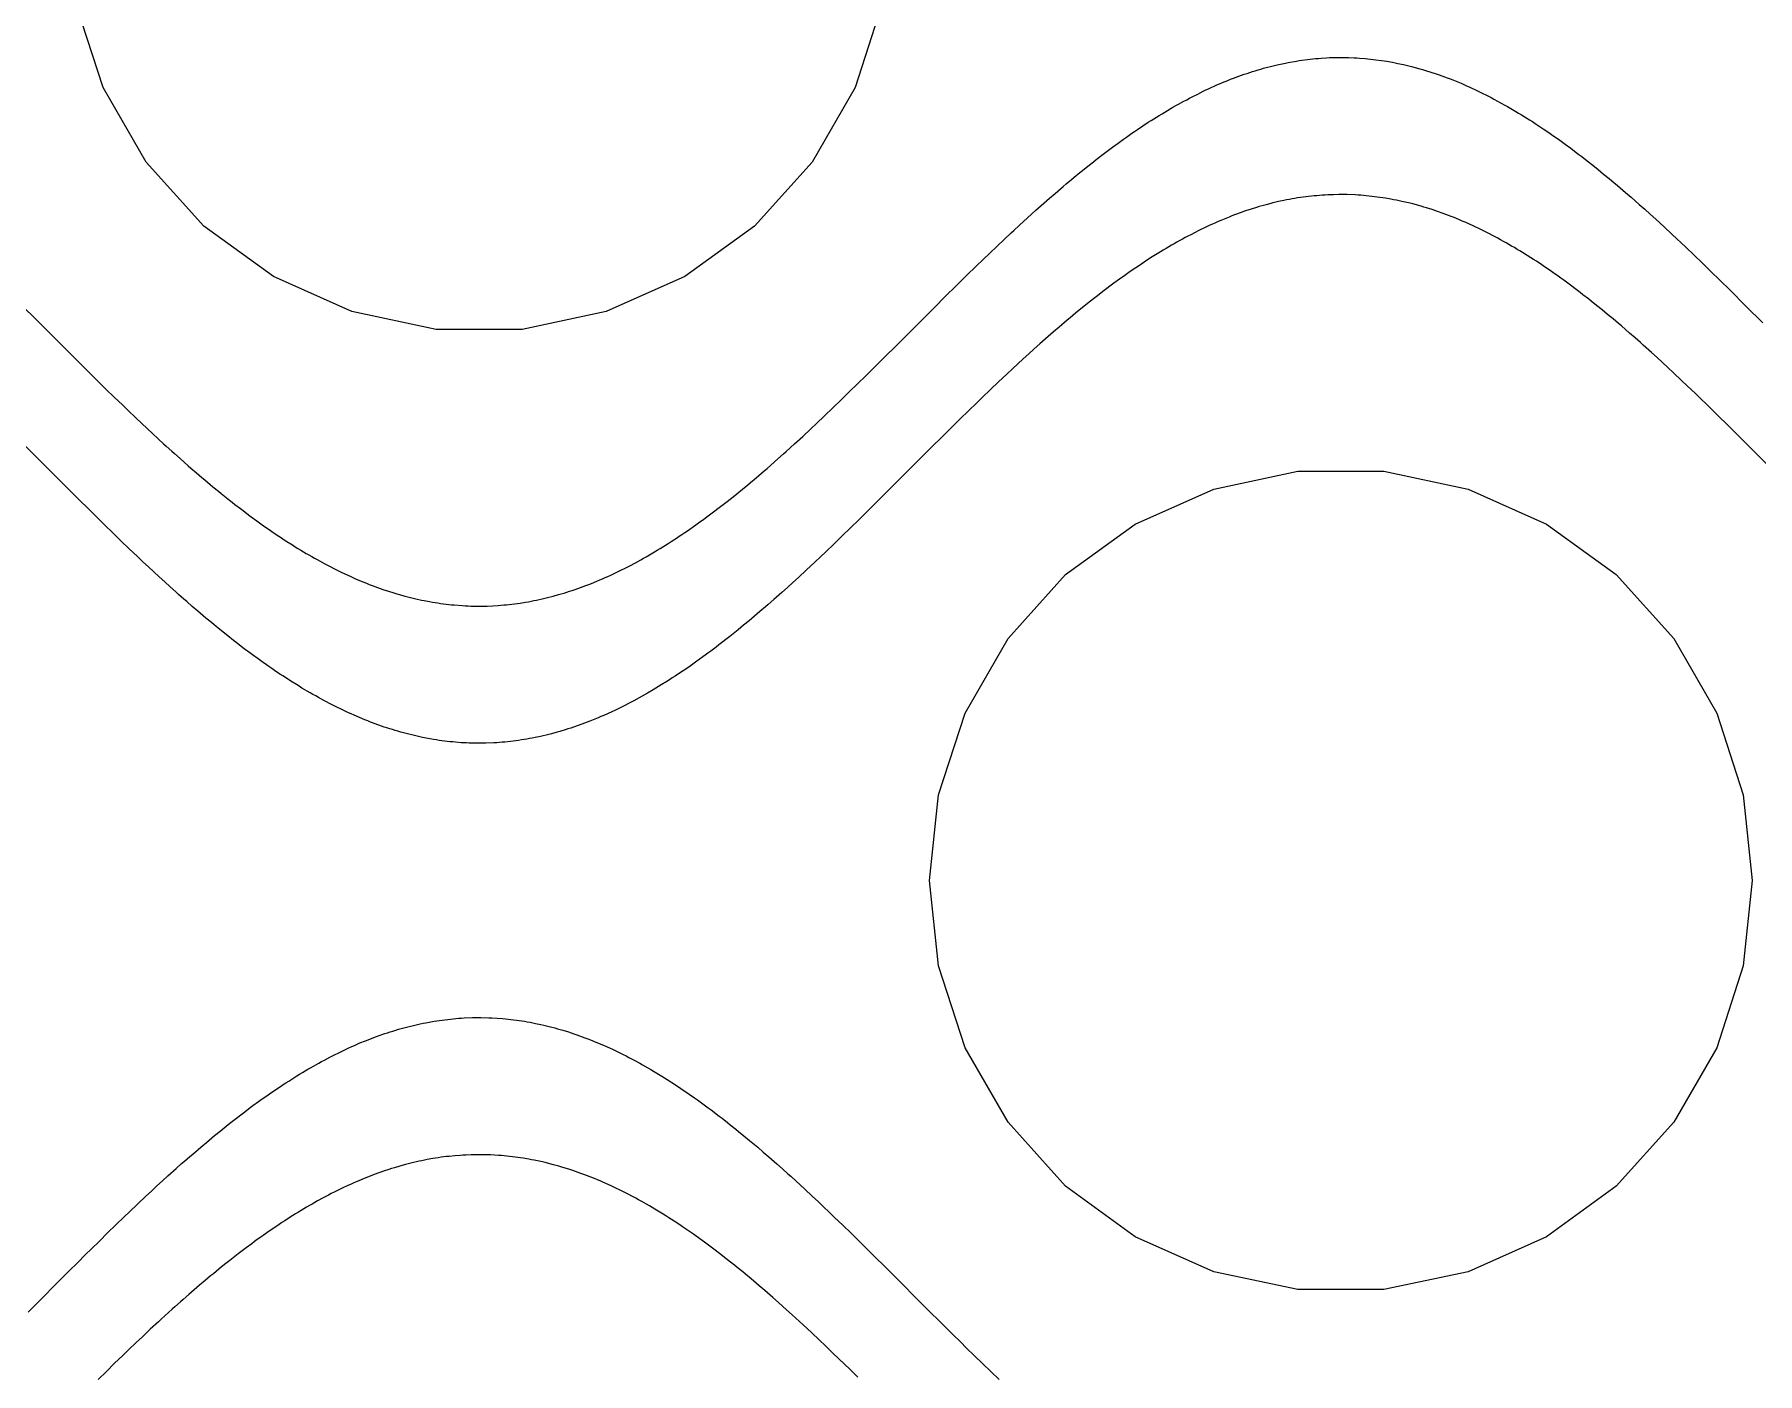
# Model space of a CAD drawing. Header units: metres. Extents: x 20 to 1108, y 20 to 485.
# Drawn here: x 571.53 to 602.94, y 405.66 to 430.07 of the extents above; entities that cross this region are included whole.
import ezdxf

# ---------------------------------------------------------------- set-up
doc = ezdxf.new("R2010")
doc.units = ezdxf.units.M

msp = doc.modelspace()

# ---------------------------------------------------------------- linework, layer by layer
for p, q in [((572.783, 429.102), (572.298, 430.593)), ((586.97, 430.593), (586.486, 429.102)), ((593.582, 429.346), (593.632, 429.362)), ((593.632, 429.362), (593.732, 429.396)), ((593.732, 429.396), (593.782, 429.411)), ((593.782, 429.411), (593.832, 429.426)), ((593.832, 429.426), (593.882, 429.441)), ((593.882, 429.441), (593.932, 429.455)), ((593.932, 429.455), (593.982, 429.469)), ((593.982, 429.469), (594.082, 429.494)), ((594.082, 429.494), (594.132, 429.507)), ((594.132, 429.507), (594.182, 429.519)), ((594.182, 429.519), (594.332, 429.551)), ((594.332, 429.551), (594.382, 429.561)), ((594.382, 429.561), (594.532, 429.587)), ((594.532, 429.587), (594.582, 429.595)), ((594.582, 429.595), (594.632, 429.602)), ((594.632, 429.602), (594.732, 429.615)), ((594.732, 429.615), (594.782, 429.621)), ((594.782, 429.621), (594.832, 429.626)), ((594.832, 429.626), (594.882, 429.631)), ((594.882, 429.631), (594.932, 429.636)), ((594.932, 429.636), (594.982, 429.64)), ((594.982, 429.64), (595.082, 429.646)), ((595.082, 429.646), (595.132, 429.649)), ((595.132, 429.649), (595.182, 429.65)), ((595.182, 429.65), (595.232, 429.652)), ((595.232, 429.652), (595.282, 429.652)), ((595.282, 429.652), (595.382, 429.652)), ((595.382, 429.652), (595.482, 429.651)), ((595.482, 429.651), (595.582, 429.647)), ((595.582, 429.647), (595.632, 429.644)), ((595.632, 429.644), (595.682, 429.641)), ((595.682, 429.641), (595.782, 429.633)), ((595.782, 429.633), (595.832, 429.628)), ((595.832, 429.628), (595.882, 429.623)), ((595.882, 429.623), (595.982, 429.611)), ((595.982, 429.611), (596.082, 429.598)), ((596.082, 429.598), (596.132, 429.59)), ((596.132, 429.59), (596.182, 429.582)), ((596.182, 429.582), (596.282, 429.565)), ((596.282, 429.565), (596.332, 429.555)), ((596.332, 429.555), (596.382, 429.545)), ((596.382, 429.545), (596.482, 429.524)), ((596.482, 429.524), (596.532, 429.512)), ((596.532, 429.512), (596.582, 429.499)), ((596.582, 429.499), (596.632, 429.487)), ((596.632, 429.487), (596.782, 429.446)), ((596.782, 429.446), (596.832, 429.432)), ((596.832, 429.432), (596.882, 429.417)), ((596.882, 429.417), (596.982, 429.386)), ((596.982, 429.386), (597.082, 429.353)), ((597.082, 429.353), (597.132, 429.335)), ((573.567, 427.744), (572.783, 429.102)), ((586.486, 429.102), (585.702, 427.744)), ((592.732, 428.986), (592.832, 429.035)), ((592.832, 429.035), (592.882, 429.06)), ((592.882, 429.06), (592.932, 429.083)), ((592.932, 429.083), (593.082, 429.151)), ((593.082, 429.151), (593.132, 429.172)), ((593.132, 429.172), (593.182, 429.194)), ((593.182, 429.194), (593.282, 429.235)), ((593.282, 429.235), (593.332, 429.254)), ((593.332, 429.254), (593.382, 429.274)), ((593.382, 429.274), (593.482, 429.311)), ((593.482, 429.311), (593.582, 429.346)), ((597.132, 429.335), (597.232, 429.3)), ((597.232, 429.3), (597.282, 429.28)), ((597.282, 429.28), (597.332, 429.262)), ((597.332, 429.262), (597.382, 429.242)), ((597.382, 429.242), (597.532, 429.181)), ((597.532, 429.181), (597.582, 429.159)), ((597.582, 429.159), (597.632, 429.137)), ((597.632, 429.137), (597.682, 429.115)), ((597.682, 429.115), (597.832, 429.045)), ((597.832, 429.045), (597.882, 429.022)), ((592.132, 428.657), (592.282, 428.745)), ((592.282, 428.745), (592.332, 428.774)), ((592.332, 428.774), (592.382, 428.802)), ((592.382, 428.802), (592.482, 428.857)), ((592.482, 428.857), (592.532, 428.883)), ((592.532, 428.883), (592.582, 428.91)), ((592.582, 428.91), (592.632, 428.936)), ((592.632, 428.936), (592.732, 428.986)), ((597.882, 429.022), (597.932, 428.996)), ((597.932, 428.996), (597.982, 428.972)), ((597.982, 428.972), (598.032, 428.946)), ((598.032, 428.946), (598.082, 428.92)), ((598.082, 428.92), (598.132, 428.895)), ((598.132, 428.895), (598.332, 428.785)), ((598.332, 428.785), (598.382, 428.757)), ((598.382, 428.757), (598.532, 428.669)), ((591.732, 428.404), (591.832, 428.47)), ((591.832, 428.47), (591.882, 428.502)), ((591.882, 428.502), (591.932, 428.534)), ((591.932, 428.534), (591.982, 428.566)), ((591.982, 428.566), (592.032, 428.596)), ((592.032, 428.596), (592.082, 428.627)), ((592.082, 428.627), (592.132, 428.657)), ((598.532, 428.669), (598.582, 428.639)), ((598.582, 428.639), (598.632, 428.609)), ((598.632, 428.609), (598.682, 428.578)), ((598.682, 428.578), (598.782, 428.516)), ((598.782, 428.516), (598.832, 428.484)), ((598.832, 428.484), (598.882, 428.451)), ((598.882, 428.451), (599.032, 428.352)), ((591.182, 428.02), (591.282, 428.093)), ((591.282, 428.093), (591.332, 428.129)), ((591.332, 428.129), (591.382, 428.164)), ((591.382, 428.164), (591.432, 428.2)), ((591.432, 428.2), (591.532, 428.27)), ((591.532, 428.27), (591.582, 428.304)), ((591.582, 428.304), (591.632, 428.338)), ((591.632, 428.338), (591.732, 428.404)), ((599.032, 428.352), (599.132, 428.283)), ((599.132, 428.283), (599.182, 428.249)), ((599.182, 428.249), (599.332, 428.144)), ((599.332, 428.144), (599.432, 428.071)), ((590.832, 427.753), (590.882, 427.792)), ((590.882, 427.792), (590.982, 427.869)), ((590.982, 427.869), (591.032, 427.907)), ((591.032, 427.907), (591.082, 427.944)), ((591.082, 427.944), (591.132, 427.983)), ((591.132, 427.983), (591.182, 428.02)), ((599.432, 428.071), (599.532, 427.997)), ((599.532, 427.997), (599.632, 427.922)), ((599.632, 427.922), (599.682, 427.885)), ((599.682, 427.885), (599.732, 427.846)), ((599.732, 427.846), (599.832, 427.769)), ((574.616, 426.579), (573.567, 427.744)), ((585.702, 427.744), (584.653, 426.579)), ((590.432, 427.429), (590.482, 427.471)), ((590.482, 427.471), (590.582, 427.553)), ((590.582, 427.553), (590.632, 427.593)), ((590.632, 427.593), (590.732, 427.674)), ((590.732, 427.674), (590.832, 427.753)), ((599.832, 427.769), (599.932, 427.69)), ((599.932, 427.69), (600.032, 427.61)), ((600.032, 427.61), (600.132, 427.528)), ((600.132, 427.528), (600.232, 427.446)), ((590.032, 427.088), (590.132, 427.175)), ((590.132, 427.175), (590.182, 427.218)), ((590.182, 427.218), (590.282, 427.303)), ((590.282, 427.303), (590.332, 427.346)), ((590.332, 427.346), (590.432, 427.429)), ((595.205, 427.151), (595.105, 427.147)), ((595.304, 427.152), (595.205, 427.151)), ((595.405, 427.152), (595.304, 427.152)), ((595.455, 427.152), (595.405, 427.152)), ((595.604, 427.146), (595.455, 427.152)), ((600.232, 427.446), (600.282, 427.404)), ((600.282, 427.404), (600.382, 427.32)), ((600.382, 427.32), (600.482, 427.236)), ((600.482, 427.236), (600.532, 427.193)), ((600.532, 427.193), (600.632, 427.106)), ((589.632, 426.732), (589.782, 426.866)), ((589.782, 426.866), (589.882, 426.956)), ((589.882, 426.956), (590.032, 427.088)), ((593.554, 426.836), (593.455, 426.801)), ((593.605, 426.854), (593.554, 426.836)), ((593.705, 426.887), (593.605, 426.854)), ((593.804, 426.918), (593.705, 426.887)), ((593.855, 426.933), (593.804, 426.918)), ((593.905, 426.947), (593.855, 426.933)), ((594.004, 426.975), (593.905, 426.947)), ((594.104, 427), (594.004, 426.975)), ((594.155, 427.012), (594.104, 427)), ((594.205, 427.024), (594.155, 427.012)), ((594.304, 427.045), (594.205, 427.024)), ((594.354, 427.055), (594.304, 427.045)), ((594.405, 427.065), (594.354, 427.055)), ((594.455, 427.074), (594.405, 427.065)), ((594.504, 427.082), (594.455, 427.074)), ((594.554, 427.091), (594.504, 427.082)), ((594.605, 427.098), (594.554, 427.091)), ((594.655, 427.106), (594.605, 427.098)), ((594.705, 427.111), (594.655, 427.106)), ((594.754, 427.118), (594.705, 427.111)), ((594.804, 427.124), (594.754, 427.118)), ((594.855, 427.129), (594.804, 427.124)), ((594.905, 427.133), (594.855, 427.129)), ((594.955, 427.138), (594.905, 427.133)), ((595.004, 427.141), (594.955, 427.138)), ((595.054, 427.145), (595.004, 427.141)), ((595.105, 427.147), (595.054, 427.145)), ((595.655, 427.143), (595.604, 427.146)), ((595.705, 427.14), (595.655, 427.143)), ((595.754, 427.136), (595.705, 427.14)), ((595.804, 427.131), (595.754, 427.136)), ((595.855, 427.126), (595.804, 427.131)), ((595.905, 427.121), (595.855, 427.126)), ((595.955, 427.115), (595.905, 427.121)), ((596.054, 427.102), (595.955, 427.115)), ((596.105, 427.095), (596.054, 427.102)), ((596.155, 427.087), (596.105, 427.095)), ((596.254, 427.069), (596.155, 427.087)), ((596.304, 427.06), (596.254, 427.069)), ((596.355, 427.05), (596.304, 427.06)), ((596.405, 427.04), (596.355, 427.05)), ((596.455, 427.029), (596.405, 427.04)), ((596.604, 426.994), (596.455, 427.029)), ((596.655, 426.982), (596.604, 426.994)), ((596.804, 426.941), (596.655, 426.982)), ((596.854, 426.926), (596.804, 426.941)), ((596.905, 426.91), (596.854, 426.926)), ((597.004, 426.879), (596.905, 426.91)), ((597.054, 426.862), (597.004, 426.879)), ((597.105, 426.845), (597.054, 426.862)), ((597.205, 426.81), (597.105, 426.845)), ((600.632, 427.106), (600.782, 426.974)), ((600.782, 426.974), (600.882, 426.885)), ((600.882, 426.885), (600.982, 426.795)), ((575.884, 425.657), (574.616, 426.579)), ((584.653, 426.579), (583.384, 425.657)), ((589.382, 426.501), (589.482, 426.594)), ((589.482, 426.594), (589.632, 426.732)), ((592.804, 426.523), (592.754, 426.498)), ((592.854, 426.546), (592.804, 426.523)), ((592.905, 426.57), (592.854, 426.546)), ((592.955, 426.593), (592.905, 426.57)), ((593.004, 426.616), (592.955, 426.593)), ((593.054, 426.638), (593.004, 426.616)), ((593.104, 426.66), (593.054, 426.638)), ((593.155, 426.682), (593.104, 426.66)), ((593.304, 426.743), (593.155, 426.682)), ((593.355, 426.763), (593.304, 426.743)), ((593.405, 426.781), (593.355, 426.763)), ((593.455, 426.801), (593.405, 426.781)), ((597.304, 426.773), (597.205, 426.81)), ((597.355, 426.753), (597.304, 426.773)), ((597.405, 426.734), (597.355, 426.753)), ((597.504, 426.693), (597.405, 426.734)), ((597.554, 426.671), (597.504, 426.693)), ((597.605, 426.65), (597.554, 426.671)), ((597.754, 426.582), (597.605, 426.65)), ((597.804, 426.559), (597.754, 426.582)), ((597.854, 426.534), (597.804, 426.559)), ((597.905, 426.51), (597.854, 426.534)), ((600.982, 426.795), (601.082, 426.704)), ((601.082, 426.704), (601.232, 426.567)), ((601.232, 426.567), (601.382, 426.427)), ((588.932, 426.076), (589.082, 426.22)), ((589.082, 426.22), (589.332, 426.455)), ((589.332, 426.455), (589.382, 426.501)), ((592.254, 426.229), (592.205, 426.2)), ((592.304, 426.258), (592.254, 426.229)), ((592.355, 426.286), (592.304, 426.258)), ((592.405, 426.314), (592.355, 426.286)), ((592.455, 426.342), (592.405, 426.314)), ((592.504, 426.368), (592.455, 426.342)), ((592.554, 426.396), (592.504, 426.368)), ((592.605, 426.422), (592.554, 426.396)), ((592.754, 426.498), (592.605, 426.422)), ((597.955, 426.486), (597.905, 426.51)), ((598.054, 426.435), (597.955, 426.486)), ((598.104, 426.408), (598.054, 426.435)), ((598.155, 426.382), (598.104, 426.408)), ((598.205, 426.356), (598.155, 426.382)), ((598.254, 426.328), (598.205, 426.356)), ((598.304, 426.3), (598.254, 426.328)), ((598.355, 426.273), (598.304, 426.3)), ((598.405, 426.243), (598.355, 426.273)), ((598.455, 426.215), (598.405, 426.243)), ((598.504, 426.186), (598.455, 426.215)), ((601.382, 426.427), (601.632, 426.192)), ((588.532, 425.689), (588.832, 425.981)), ((588.832, 425.981), (588.932, 426.076)), ((591.754, 425.92), (591.705, 425.887)), ((591.854, 425.985), (591.754, 425.92)), ((591.905, 426.017), (591.854, 425.985)), ((592.054, 426.111), (591.905, 426.017)), ((592.105, 426.141), (592.054, 426.111)), ((592.155, 426.17), (592.105, 426.141)), ((592.205, 426.2), (592.155, 426.17)), ((598.554, 426.155), (598.504, 426.186)), ((598.605, 426.125), (598.554, 426.155)), ((598.655, 426.095), (598.605, 426.125)), ((598.804, 426.001), (598.655, 426.095)), ((598.855, 425.969), (598.804, 426.001)), ((598.905, 425.937), (598.855, 425.969)), ((599.004, 425.87), (598.905, 425.937)), ((601.632, 426.192), (601.932, 425.903)), ((601.932, 425.903), (602.082, 425.758)), ((577.317, 425.02), (575.884, 425.657)), ((583.384, 425.657), (581.952, 425.02)), ((588.332, 425.492), (588.532, 425.689)), ((591.304, 425.609), (591.205, 425.536)), ((591.405, 425.681), (591.304, 425.609)), ((591.504, 425.751), (591.405, 425.681)), ((591.604, 425.819), (591.504, 425.751)), ((591.705, 425.887), (591.604, 425.819)), ((599.054, 425.836), (599.004, 425.87)), ((599.155, 425.768), (599.054, 425.836)), ((599.205, 425.734), (599.155, 425.768)), ((599.304, 425.663), (599.205, 425.734)), ((599.354, 425.627), (599.304, 425.663)), ((599.405, 425.591), (599.354, 425.627)), ((599.455, 425.555), (599.405, 425.591)), ((602.082, 425.758), (602.432, 425.414)), ((587.932, 425.096), (588.132, 425.295)), ((588.132, 425.295), (588.332, 425.492)), ((590.855, 425.271), (590.754, 425.192)), ((590.905, 425.309), (590.855, 425.271)), ((591.004, 425.386), (590.905, 425.309)), ((591.054, 425.424), (591.004, 425.386)), ((591.155, 425.499), (591.054, 425.424)), ((591.205, 425.536), (591.155, 425.499)), ((599.554, 425.481), (599.455, 425.555)), ((599.605, 425.444), (599.554, 425.481)), ((599.705, 425.367), (599.605, 425.444)), ((599.754, 425.328), (599.705, 425.367)), ((599.855, 425.251), (599.754, 425.328)), ((602.432, 425.414), (602.732, 425.116)), ((571.232, 425.199), (571.632, 424.801)), ((578.85, 424.694), (577.317, 425.02)), ((581.952, 425.02), (580.418, 424.694)), ((587.332, 424.496), (587.932, 425.096)), ((590.504, 424.989), (590.405, 424.906)), ((590.604, 425.071), (590.504, 424.989)), ((590.655, 425.111), (590.604, 425.071)), ((590.754, 425.192), (590.655, 425.111)), ((599.905, 425.211), (599.855, 425.251)), ((600.004, 425.132), (599.905, 425.211)), ((600.105, 425.051), (600.004, 425.132)), ((600.205, 424.969), (600.105, 425.051)), ((600.254, 424.927), (600.205, 424.969)), ((602.732, 425.116), (603.032, 424.817)), ((571.632, 424.801), (572.232, 424.201)), ((580.418, 424.694), (578.85, 424.694)), ((590.105, 424.652), (590.054, 424.608)), ((590.205, 424.737), (590.105, 424.652)), ((590.304, 424.822), (590.205, 424.737)), ((590.354, 424.864), (590.304, 424.822)), ((590.405, 424.906), (590.354, 424.864)), ((600.304, 424.886), (600.254, 424.927)), ((600.405, 424.801), (600.304, 424.886)), ((600.455, 424.759), (600.405, 424.801)), ((600.604, 424.63), (600.455, 424.759)), ((586.932, 424.098), (587.332, 424.496)), ((589.754, 424.342), (589.655, 424.252)), ((589.855, 424.432), (589.754, 424.342)), ((590.054, 424.608), (589.855, 424.432)), ((600.705, 424.542), (600.604, 424.63)), ((600.804, 424.454), (600.705, 424.542)), ((600.855, 424.409), (600.804, 424.454)), ((601.004, 424.275), (600.855, 424.409)), ((572.232, 424.201), (572.632, 423.805)), ((586.682, 423.85), (586.932, 424.098)), ((589.455, 424.069), (589.354, 423.976)), ((589.554, 424.16), (589.455, 424.069)), ((589.655, 424.252), (589.554, 424.16)), ((601.105, 424.184), (601.004, 424.275)), ((601.205, 424.092), (601.105, 424.184)), ((601.304, 423.999), (601.205, 424.092)), ((572.632, 423.805), (572.832, 423.609)), ((586.382, 423.555), (586.532, 423.702)), ((586.532, 423.702), (586.682, 423.85)), ((589.104, 423.741), (588.955, 423.598)), ((589.254, 423.882), (589.104, 423.741)), ((589.354, 423.976), (589.254, 423.882)), ((601.405, 423.906), (601.304, 423.999)), ((601.554, 423.765), (601.405, 423.906)), ((601.655, 423.67), (601.554, 423.765)), ((572.832, 423.609), (572.982, 423.462)), ((572.982, 423.462), (573.132, 423.318)), ((585.932, 423.121), (586.232, 423.409)), ((586.232, 423.409), (586.382, 423.555)), ((588.804, 423.454), (588.705, 423.357)), ((588.955, 423.598), (588.804, 423.454)), ((601.804, 423.527), (601.655, 423.67)), ((602.105, 423.236), (601.804, 423.527)), ((573.132, 423.318), (573.232, 423.221)), ((573.232, 423.221), (573.382, 423.078)), ((573.382, 423.078), (573.482, 422.984)), ((585.782, 422.98), (585.932, 423.121)), ((588.554, 423.211), (588.405, 423.064)), ((588.705, 423.357), (588.554, 423.211)), ((602.504, 422.842), (602.105, 423.236)), ((573.482, 422.984), (573.582, 422.89)), ((573.582, 422.89), (573.682, 422.796)), ((573.682, 422.796), (573.782, 422.704)), ((585.532, 422.746), (585.682, 422.885)), ((585.682, 422.885), (585.782, 422.98)), ((588.155, 422.817), (587.804, 422.469)), ((588.405, 423.064), (588.155, 422.817)), ((602.754, 422.594), (602.504, 422.842)), ((572.155, 421.778), (571.355, 422.577)), ((573.782, 422.704), (573.882, 422.612)), ((573.882, 422.612), (573.932, 422.567)), ((573.932, 422.567), (574.032, 422.476)), ((574.032, 422.476), (574.082, 422.431)), ((585.182, 422.427), (585.232, 422.472)), ((585.232, 422.472), (585.382, 422.609)), ((585.382, 422.609), (585.532, 422.746)), ((587.804, 422.469), (587.054, 421.72)), ((603.405, 421.944), (602.754, 422.594)), ((574.082, 422.431), (574.182, 422.342)), ((574.182, 422.342), (574.332, 422.21)), ((574.332, 422.21), (574.382, 422.166)), ((574.382, 422.166), (574.482, 422.08)), ((584.832, 422.119), (584.882, 422.162)), ((584.882, 422.162), (585.082, 422.338)), ((585.082, 422.338), (585.182, 422.427)), ((574.482, 422.08), (574.582, 421.995)), ((574.582, 421.995), (574.632, 421.953)), ((574.632, 421.953), (574.732, 421.869)), ((574.732, 421.869), (574.782, 421.828)), ((574.782, 421.828), (574.882, 421.746)), ((584.432, 421.783), (584.532, 421.865)), ((584.532, 421.865), (584.582, 421.907)), ((584.582, 421.907), (584.682, 421.991)), ((584.682, 421.991), (584.732, 422.033)), ((584.732, 422.033), (584.832, 422.119)), ((593.025, 421.785), (594.558, 422.111)), ((594.558, 422.111), (596.126, 422.111)), ((596.126, 422.111), (597.66, 421.785)), ((572.304, 421.629), (572.155, 421.778)), ((572.554, 421.381), (572.304, 421.629)), ((574.882, 421.746), (574.932, 421.705)), ((574.932, 421.705), (575.082, 421.585)), ((575.082, 421.585), (575.132, 421.546)), ((575.132, 421.546), (575.182, 421.507)), ((575.182, 421.507), (575.282, 421.43)), ((584.032, 421.465), (584.132, 421.543)), ((584.132, 421.543), (584.232, 421.621)), ((584.232, 421.621), (584.332, 421.701)), ((584.332, 421.701), (584.432, 421.783)), ((587.054, 421.72), (586.804, 421.471)), ((591.592, 421.148), (593.025, 421.785)), ((597.66, 421.785), (599.092, 421.148)), ((572.705, 421.234), (572.554, 421.381)), ((572.804, 421.135), (572.705, 421.234)), ((575.282, 421.43), (575.332, 421.392)), ((575.332, 421.392), (575.432, 421.317)), ((575.432, 421.317), (575.482, 421.279)), ((575.482, 421.279), (575.582, 421.207)), ((575.582, 421.207), (575.632, 421.171)), ((583.632, 421.167), (583.732, 421.239)), ((583.732, 421.239), (583.782, 421.277)), ((583.782, 421.277), (583.882, 421.351)), ((583.882, 421.351), (584.032, 421.465)), ((586.554, 421.225), (586.405, 421.077)), ((586.804, 421.471), (586.554, 421.225)), ((572.955, 420.988), (572.804, 421.135)), ((573.105, 420.844), (572.955, 420.988)), ((575.632, 421.171), (575.682, 421.135)), ((575.682, 421.135), (575.832, 421.029)), ((575.832, 421.029), (575.882, 420.995)), ((575.882, 420.995), (575.982, 420.928)), ((575.982, 420.928), (576.032, 420.895)), ((576.032, 420.895), (576.082, 420.862)), ((583.132, 420.827), (583.232, 420.892)), ((583.232, 420.892), (583.282, 420.925)), ((583.282, 420.925), (583.332, 420.959)), ((583.332, 420.959), (583.382, 420.992)), ((583.382, 420.992), (583.432, 421.027)), ((583.432, 421.027), (583.582, 421.132)), ((583.582, 421.132), (583.632, 421.167)), ((586.254, 420.932), (586.105, 420.786)), ((586.405, 421.077), (586.254, 420.932)), ((590.324, 420.226), (591.592, 421.148)), ((599.092, 421.148), (600.361, 420.226)), ((573.254, 420.699), (573.105, 420.844)), ((573.405, 420.557), (573.254, 420.699)), ((573.504, 420.462), (573.405, 420.557)), ((576.082, 420.862), (576.132, 420.83)), ((576.132, 420.83), (576.232, 420.766)), ((576.232, 420.766), (576.282, 420.735)), ((576.282, 420.735), (576.332, 420.704)), ((576.332, 420.704), (576.382, 420.674)), ((576.382, 420.674), (576.482, 420.613)), ((576.482, 420.613), (576.532, 420.584)), ((576.532, 420.584), (576.582, 420.556)), ((576.582, 420.556), (576.632, 420.527)), ((582.682, 420.553), (582.832, 420.641)), ((582.832, 420.641), (582.882, 420.671)), ((582.882, 420.671), (582.932, 420.701)), ((582.932, 420.701), (582.982, 420.733)), ((582.982, 420.733), (583.032, 420.763)), ((583.032, 420.763), (583.082, 420.795)), ((583.082, 420.795), (583.132, 420.827)), ((585.955, 420.643), (585.855, 420.548)), ((586.105, 420.786), (585.955, 420.643)), ((573.605, 420.368), (573.504, 420.462)), ((573.804, 420.183), (573.605, 420.368)), ((576.632, 420.527), (576.682, 420.499)), ((576.682, 420.499), (576.832, 420.417)), ((576.832, 420.417), (576.882, 420.391)), ((576.882, 420.391), (577.032, 420.315)), ((577.032, 420.315), (577.082, 420.29)), ((577.082, 420.29), (577.132, 420.266)), ((577.132, 420.266), (577.282, 420.195)), ((582.082, 420.239), (582.132, 420.264)), ((582.132, 420.264), (582.182, 420.287)), ((582.182, 420.287), (582.232, 420.313)), ((582.232, 420.313), (582.282, 420.337)), ((582.282, 420.337), (582.332, 420.362)), ((582.332, 420.362), (582.382, 420.389)), ((582.382, 420.389), (582.482, 420.442)), ((582.482, 420.442), (582.582, 420.496)), ((582.582, 420.496), (582.632, 420.525)), ((582.632, 420.525), (582.682, 420.553)), ((585.604, 420.313), (585.455, 420.175)), ((585.754, 420.453), (585.604, 420.313)), ((585.855, 420.548), (585.754, 420.453)), ((573.905, 420.092), (573.804, 420.183)), ((574.004, 420.001), (573.905, 420.092)), ((574.104, 419.911), (574.004, 420.001)), ((577.282, 420.195), (577.332, 420.173)), ((577.332, 420.173), (577.382, 420.152)), ((577.382, 420.152), (577.482, 420.109)), ((577.482, 420.109), (577.582, 420.068)), ((577.582, 420.068), (577.632, 420.048)), ((577.632, 420.048), (577.682, 420.028)), ((577.682, 420.028), (577.782, 419.991)), ((577.782, 419.991), (577.832, 419.974)), ((577.832, 419.974), (577.882, 419.956)), ((577.882, 419.956), (577.982, 419.923)), ((581.282, 419.922), (581.332, 419.938)), ((581.332, 419.938), (581.382, 419.955)), ((581.382, 419.955), (581.432, 419.972)), ((581.432, 419.972), (581.482, 419.99)), ((581.482, 419.99), (581.532, 420.008)), ((581.532, 420.008), (581.582, 420.027)), ((581.582, 420.027), (581.632, 420.046)), ((581.632, 420.046), (581.682, 420.066)), ((581.682, 420.066), (581.782, 420.107)), ((581.782, 420.107), (581.832, 420.128)), ((581.832, 420.128), (581.882, 420.15)), ((581.882, 420.15), (581.932, 420.171)), ((581.932, 420.171), (581.982, 420.194)), ((581.982, 420.194), (582.032, 420.217)), ((582.032, 420.217), (582.082, 420.239)), ((585.254, 419.992), (585.155, 419.902)), ((585.354, 420.083), (585.254, 419.992)), ((585.455, 420.175), (585.354, 420.083)), ((589.275, 419.061), (590.324, 420.226)), ((600.361, 420.226), (601.41, 419.061)), ((574.155, 419.866), (574.104, 419.911)), ((574.254, 419.777), (574.155, 419.866)), ((574.304, 419.735), (574.254, 419.777)), ((574.405, 419.647), (574.304, 419.735)), ((574.504, 419.561), (574.405, 419.647)), ((577.982, 419.923), (578.082, 419.892)), ((578.082, 419.892), (578.132, 419.876)), ((578.132, 419.876), (578.182, 419.861)), ((578.182, 419.861), (578.282, 419.834)), ((578.282, 419.834), (578.332, 419.821)), ((578.332, 419.821), (578.382, 419.809)), ((578.382, 419.809), (578.432, 419.796)), ((578.432, 419.796), (578.482, 419.784)), ((578.482, 419.784), (578.582, 419.763)), ((578.582, 419.763), (578.632, 419.753)), ((578.632, 419.753), (578.732, 419.734)), ((578.732, 419.734), (578.782, 419.725)), ((578.782, 419.725), (578.832, 419.717)), ((578.832, 419.717), (578.882, 419.709)), ((578.882, 419.709), (578.932, 419.701)), ((578.932, 419.701), (578.982, 419.695)), ((578.982, 419.695), (579.032, 419.689)), ((579.032, 419.689), (579.082, 419.683)), ((579.082, 419.683), (579.132, 419.678)), ((579.132, 419.678), (579.182, 419.673)), ((579.182, 419.673), (579.332, 419.661)), ((579.332, 419.661), (579.382, 419.659)), ((579.382, 419.659), (579.432, 419.656)), ((579.432, 419.656), (579.482, 419.654)), ((579.482, 419.654), (579.582, 419.652)), ((579.582, 419.652), (579.682, 419.652)), ((579.682, 419.652), (579.782, 419.654)), ((579.782, 419.654), (579.882, 419.658)), ((579.882, 419.658), (579.982, 419.664)), ((579.982, 419.664), (580.032, 419.668)), ((580.032, 419.668), (580.082, 419.673)), ((580.082, 419.673), (580.132, 419.677)), ((580.132, 419.677), (580.282, 419.694)), ((580.282, 419.694), (580.332, 419.701)), ((580.332, 419.701), (580.382, 419.708)), ((580.382, 419.708), (580.482, 419.724)), ((580.482, 419.724), (580.532, 419.733)), ((580.532, 419.733), (580.582, 419.742)), ((580.582, 419.742), (580.632, 419.752)), ((580.632, 419.752), (580.682, 419.762)), ((580.682, 419.762), (580.782, 419.783)), ((580.782, 419.783), (580.832, 419.795)), ((580.832, 419.795), (580.882, 419.808)), ((580.882, 419.808), (580.982, 419.833)), ((580.982, 419.833), (581.082, 419.861)), ((581.082, 419.861), (581.132, 419.875)), ((581.132, 419.875), (581.182, 419.89)), ((581.182, 419.89), (581.232, 419.905)), ((581.232, 419.905), (581.282, 419.922)), ((584.855, 419.639), (584.754, 419.553)), ((584.905, 419.683), (584.855, 419.639)), ((585.004, 419.77), (584.905, 419.683)), ((585.105, 419.859), (585.004, 419.77)), ((585.155, 419.902), (585.105, 419.859)), ((574.554, 419.519), (574.504, 419.561)), ((574.655, 419.434), (574.554, 419.519)), ((574.754, 419.351), (574.655, 419.434)), ((574.804, 419.31), (574.754, 419.351)), ((574.905, 419.228), (574.804, 419.31)), ((584.455, 419.302), (584.354, 419.22)), ((584.554, 419.384), (584.455, 419.302)), ((584.605, 419.426), (584.554, 419.384)), ((584.705, 419.511), (584.605, 419.426)), ((584.754, 419.553), (584.705, 419.511)), ((575.054, 419.108), (574.905, 419.228)), ((575.155, 419.028), (575.054, 419.108)), ((575.205, 418.989), (575.155, 419.028)), ((575.354, 418.875), (575.205, 418.989)), ((584.054, 418.983), (584.004, 418.944)), ((584.155, 419.061), (584.054, 418.983)), ((584.205, 419.1), (584.155, 419.061)), ((584.354, 419.22), (584.205, 419.1)), ((588.491, 417.703), (589.275, 419.061)), ((601.41, 419.061), (602.194, 417.703)), ((575.455, 418.8), (575.354, 418.875)), ((575.504, 418.763), (575.455, 418.8)), ((575.604, 418.691), (575.504, 418.763)), ((575.655, 418.654), (575.604, 418.691)), ((583.754, 418.756), (583.605, 418.648)), ((583.804, 418.793), (583.754, 418.756)), ((583.855, 418.83), (583.804, 418.793)), ((583.905, 418.868), (583.855, 418.83)), ((583.955, 418.905), (583.905, 418.868)), ((584.004, 418.944), (583.955, 418.905)), ((575.804, 418.549), (575.655, 418.654)), ((575.855, 418.514), (575.804, 418.549)), ((575.905, 418.481), (575.855, 418.514)), ((576.004, 418.413), (575.905, 418.481)), ((576.054, 418.38), (576.004, 418.413)), ((576.105, 418.348), (576.054, 418.38)), ((583.205, 418.374), (583.155, 418.342)), ((583.304, 418.441), (583.205, 418.374)), ((583.355, 418.474), (583.304, 418.441)), ((583.455, 418.542), (583.355, 418.474)), ((583.554, 418.612), (583.455, 418.542)), ((583.605, 418.648), (583.554, 418.612)), ((576.205, 418.283), (576.105, 418.348)), ((576.304, 418.221), (576.205, 418.283)), ((576.355, 418.191), (576.304, 418.221)), ((576.405, 418.159), (576.355, 418.191)), ((576.554, 418.071), (576.405, 418.159)), ((576.604, 418.043), (576.554, 418.071)), ((576.655, 418.015), (576.604, 418.043)), ((582.705, 418.066), (582.605, 418.009)), ((582.804, 418.124), (582.705, 418.066)), ((582.854, 418.154), (582.804, 418.124)), ((582.905, 418.185), (582.854, 418.154)), ((582.955, 418.215), (582.905, 418.185)), ((583.054, 418.277), (582.955, 418.215)), ((583.104, 418.31), (583.054, 418.277)), ((583.155, 418.342), (583.104, 418.31)), ((576.705, 417.986), (576.655, 418.015)), ((576.804, 417.932), (576.705, 417.986)), ((576.854, 417.905), (576.804, 417.932)), ((576.905, 417.879), (576.854, 417.905)), ((577.004, 417.828), (576.905, 417.879)), ((577.054, 417.804), (577.004, 417.828)), ((577.105, 417.778), (577.054, 417.804)), ((577.254, 417.708), (577.105, 417.778)), ((582.054, 417.727), (581.905, 417.659)), ((582.105, 417.75), (582.054, 417.727)), ((582.254, 417.823), (582.105, 417.75)), ((582.304, 417.849), (582.254, 417.823)), ((582.355, 417.874), (582.304, 417.849)), ((582.455, 417.927), (582.355, 417.874)), ((582.554, 417.982), (582.455, 417.927)), ((582.605, 418.009), (582.554, 417.982)), ((577.304, 417.686), (577.254, 417.708)), ((577.355, 417.663), (577.304, 417.686)), ((577.455, 417.62), (577.355, 417.663)), ((577.554, 417.579), (577.455, 417.62)), ((577.605, 417.559), (577.554, 417.579)), ((577.655, 417.539), (577.605, 417.559)), ((577.804, 417.484), (577.655, 417.539)), ((577.854, 417.466), (577.804, 417.484)), ((577.905, 417.448), (577.854, 417.466)), ((577.955, 417.432), (577.905, 417.448)), ((578.004, 417.416), (577.955, 417.432)), ((578.054, 417.4), (578.004, 417.416)), ((581.254, 417.413), (581.205, 417.397)), ((581.304, 417.429), (581.254, 417.413)), ((581.355, 417.445), (581.304, 417.429)), ((581.504, 417.498), (581.355, 417.445)), ((581.604, 417.535), (581.504, 417.498)), ((581.655, 417.555), (581.604, 417.535)), ((581.804, 417.616), (581.655, 417.555)), ((581.854, 417.638), (581.804, 417.616)), ((581.905, 417.659), (581.854, 417.638)), ((588.006, 416.212), (588.491, 417.703)), ((602.194, 417.703), (602.678, 416.212)), ((578.104, 417.385), (578.054, 417.4)), ((578.155, 417.37), (578.104, 417.385)), ((578.205, 417.356), (578.155, 417.37)), ((578.304, 417.328), (578.205, 417.356)), ((578.355, 417.316), (578.304, 417.328)), ((578.405, 417.303), (578.355, 417.316)), ((578.504, 417.279), (578.405, 417.303)), ((578.554, 417.269), (578.504, 417.279)), ((578.605, 417.258), (578.554, 417.269)), ((578.705, 417.238), (578.605, 417.258)), ((578.804, 417.221), (578.705, 417.238)), ((578.855, 417.213), (578.804, 417.221)), ((578.905, 417.205), (578.855, 417.213)), ((578.955, 417.198), (578.905, 417.205)), ((579.004, 417.193), (578.955, 417.198)), ((579.054, 417.186), (579.004, 417.193)), ((579.104, 417.181), (579.054, 417.186)), ((579.155, 417.176), (579.104, 417.181)), ((579.205, 417.171), (579.155, 417.176)), ((579.304, 417.163), (579.205, 417.171)), ((579.354, 417.16), (579.304, 417.163)), ((579.405, 417.157), (579.354, 417.16)), ((579.455, 417.155), (579.405, 417.157)), ((579.605, 417.152), (579.455, 417.155)), ((579.655, 417.152), (579.605, 417.152)), ((579.705, 417.153), (579.655, 417.152)), ((579.754, 417.153), (579.705, 417.153)), ((579.905, 417.159), (579.754, 417.153)), ((579.955, 417.163), (579.905, 417.159)), ((580.004, 417.166), (579.955, 417.163)), ((580.054, 417.17), (580.004, 417.166)), ((580.105, 417.175), (580.054, 417.17)), ((580.205, 417.185), (580.105, 417.175)), ((580.254, 417.191), (580.205, 417.185)), ((580.354, 417.204), (580.254, 417.191)), ((580.405, 417.212), (580.354, 417.204)), ((580.504, 417.228), (580.405, 417.212)), ((580.554, 417.237), (580.504, 417.228)), ((580.604, 417.246), (580.554, 417.237)), ((580.655, 417.256), (580.604, 417.246)), ((580.754, 417.277), (580.655, 417.256)), ((580.804, 417.289), (580.754, 417.277)), ((580.855, 417.301), (580.804, 417.289)), ((580.905, 417.313), (580.855, 417.301)), ((580.955, 417.325), (580.905, 417.313)), ((581.054, 417.353), (580.955, 417.325)), ((581.105, 417.367), (581.054, 417.353)), ((581.205, 417.397), (581.105, 417.367)), ((587.842, 414.652), (588.006, 416.212)), ((602.678, 416.212), (602.842, 414.652)), ((588.006, 413.093), (587.842, 414.652)), ((602.842, 414.652), (602.678, 413.093)), ((588.491, 411.602), (588.006, 413.093)), ((602.678, 413.093), (602.194, 411.602)), ((578.663, 412.059), (578.812, 412.085)), ((578.812, 412.085), (578.863, 412.093)), ((578.863, 412.093), (578.913, 412.101)), ((578.913, 412.101), (579.012, 412.114)), ((579.012, 412.114), (579.063, 412.12)), ((579.063, 412.12), (579.212, 412.135)), ((579.212, 412.135), (579.262, 412.139)), ((579.262, 412.139), (579.313, 412.142)), ((579.313, 412.142), (579.363, 412.146)), ((579.363, 412.146), (579.512, 412.152)), ((579.512, 412.152), (579.563, 412.152)), ((579.563, 412.152), (579.613, 412.152)), ((579.613, 412.152), (579.663, 412.152)), ((579.663, 412.152), (579.812, 412.15)), ((579.812, 412.15), (579.863, 412.148)), ((579.863, 412.148), (579.962, 412.142)), ((579.962, 412.142), (580.062, 412.134)), ((580.062, 412.134), (580.113, 412.13)), ((580.113, 412.13), (580.163, 412.125)), ((580.163, 412.125), (580.262, 412.113)), ((580.262, 412.113), (580.313, 412.107)), ((580.313, 412.107), (580.363, 412.1)), ((580.363, 412.1), (580.462, 412.084)), ((580.462, 412.084), (580.512, 412.075)), ((580.512, 412.075), (580.563, 412.067)), ((577.613, 411.749), (577.712, 411.788)), ((577.712, 411.788), (577.762, 411.806)), ((577.762, 411.806), (577.813, 411.824)), ((577.813, 411.824), (577.913, 411.86)), ((577.913, 411.86), (577.962, 411.876)), ((577.962, 411.876), (578.012, 411.892)), ((578.012, 411.892), (578.063, 411.907)), ((578.063, 411.907), (578.113, 411.923)), ((578.113, 411.923), (578.163, 411.938)), ((578.163, 411.938), (578.212, 411.951)), ((578.212, 411.951), (578.262, 411.966)), ((578.262, 411.966), (578.313, 411.979)), ((578.313, 411.979), (578.413, 412.004)), ((578.413, 412.004), (578.512, 412.027)), ((578.512, 412.027), (578.562, 412.038)), ((578.562, 412.038), (578.613, 412.049)), ((578.613, 412.049), (578.663, 412.059)), ((580.563, 412.067), (580.663, 412.047)), ((580.663, 412.047), (580.762, 412.026)), ((580.762, 412.026), (580.813, 412.014)), ((580.813, 412.014), (580.913, 411.99)), ((580.913, 411.99), (580.962, 411.977)), ((580.962, 411.977), (581.012, 411.964)), ((581.012, 411.964), (581.062, 411.95)), ((581.062, 411.95), (581.113, 411.936)), ((581.113, 411.936), (581.163, 411.921)), ((581.163, 411.921), (581.262, 411.89)), ((581.262, 411.89), (581.312, 411.873)), ((581.312, 411.873), (581.363, 411.857)), ((581.363, 411.857), (581.413, 411.84)), ((581.413, 411.84), (581.462, 411.822)), ((581.462, 411.822), (581.512, 411.804)), ((581.512, 411.804), (581.563, 411.785)), ((581.563, 411.785), (581.613, 411.766)), ((581.613, 411.766), (581.663, 411.747)), ((576.913, 411.43), (577.012, 411.481)), ((577.012, 411.481), (577.063, 411.506)), ((577.063, 411.506), (577.113, 411.53)), ((577.113, 411.53), (577.262, 411.601)), ((577.262, 411.601), (577.312, 411.623)), ((577.312, 411.623), (577.363, 411.646)), ((577.363, 411.646), (577.462, 411.689)), ((577.462, 411.689), (577.562, 411.73)), ((577.562, 411.73), (577.613, 411.749)), ((581.663, 411.747), (581.762, 411.706)), ((581.762, 411.706), (581.813, 411.686)), ((581.813, 411.686), (581.913, 411.643)), ((581.913, 411.643), (582.012, 411.598)), ((582.012, 411.598), (582.063, 411.574)), ((582.063, 411.574), (582.113, 411.551)), ((582.113, 411.551), (582.262, 411.478)), ((582.262, 411.478), (582.312, 411.452)), ((582.312, 411.452), (582.363, 411.426)), ((589.275, 410.244), (588.491, 411.602)), ((602.194, 411.602), (601.41, 410.244)), ((576.363, 411.12), (576.413, 411.151)), ((576.413, 411.151), (576.512, 411.209)), ((576.512, 411.209), (576.563, 411.238)), ((576.563, 411.238), (576.712, 411.323)), ((576.712, 411.323), (576.762, 411.351)), ((576.762, 411.351), (576.813, 411.377)), ((576.813, 411.377), (576.913, 411.43)), ((582.363, 411.426), (582.413, 411.401)), ((582.413, 411.401), (582.462, 411.374)), ((582.462, 411.374), (582.562, 411.319)), ((582.562, 411.319), (582.613, 411.291)), ((582.613, 411.291), (582.712, 411.235)), ((582.712, 411.235), (582.762, 411.205)), ((582.762, 411.205), (582.813, 411.176)), ((582.813, 411.176), (582.962, 411.085)), ((575.813, 410.762), (575.913, 410.83)), ((575.913, 410.83), (576.012, 410.898)), ((576.012, 410.898), (576.062, 410.93)), ((576.062, 410.93), (576.113, 410.963)), ((576.113, 410.963), (576.163, 410.995)), ((576.163, 410.995), (576.312, 411.089)), ((576.312, 411.089), (576.363, 411.12)), ((582.962, 411.085), (583.012, 411.054)), ((583.012, 411.054), (583.063, 411.023)), ((583.063, 411.023), (583.212, 410.926)), ((583.212, 410.926), (583.313, 410.86)), ((583.313, 410.86), (583.462, 410.757)), ((575.363, 410.436), (575.462, 410.511)), ((575.462, 410.511), (575.512, 410.548)), ((575.512, 410.548), (575.613, 410.62)), ((575.613, 410.62), (575.663, 410.656)), ((575.663, 410.656), (575.762, 410.727)), ((575.762, 410.727), (575.813, 410.762)), ((583.462, 410.757), (583.562, 410.687)), ((583.562, 410.687), (583.613, 410.652)), ((583.613, 410.652), (583.762, 410.543)), ((583.762, 410.543), (583.812, 410.506)), ((583.812, 410.506), (583.863, 410.469)), ((574.913, 410.084), (575.062, 410.204)), ((575.062, 410.204), (575.113, 410.243)), ((575.113, 410.243), (575.212, 410.321)), ((575.212, 410.321), (575.313, 410.399)), ((575.313, 410.399), (575.363, 410.436)), ((583.863, 410.469), (584.012, 410.355)), ((584.012, 410.355), (584.063, 410.317)), ((584.063, 410.317), (584.163, 410.238)), ((584.163, 410.238), (584.212, 410.198)), ((584.212, 410.198), (584.313, 410.119)), ((590.324, 409.079), (589.275, 410.244)), ((601.41, 410.244), (600.361, 409.079)), ((574.563, 409.793), (574.663, 409.878)), ((574.663, 409.878), (574.712, 409.92)), ((574.712, 409.92), (574.812, 410.002)), ((574.812, 410.002), (574.913, 410.084)), ((584.313, 410.119), (584.363, 410.078)), ((584.363, 410.078), (584.462, 409.997)), ((584.462, 409.997), (584.563, 409.914)), ((584.563, 409.914), (584.712, 409.788)), ((574.262, 409.534), (574.363, 409.621)), ((574.363, 409.621), (574.413, 409.665)), ((574.413, 409.665), (574.462, 409.708)), ((574.462, 409.708), (574.563, 409.793)), ((578.69, 409.564), (578.59, 409.544)), ((578.79, 409.581), (578.69, 409.564)), ((578.84, 409.59), (578.79, 409.581)), ((578.89, 409.597), (578.84, 409.59)), ((578.94, 409.605), (578.89, 409.597)), ((578.99, 409.611), (578.94, 409.605)), ((579.04, 409.617), (578.99, 409.611)), ((579.09, 409.623), (579.04, 409.617)), ((579.19, 409.633), (579.09, 409.623)), ((579.29, 409.641), (579.19, 409.633)), ((579.34, 409.644), (579.29, 409.641)), ((579.39, 409.647), (579.34, 409.644)), ((579.49, 409.651), (579.39, 409.647)), ((579.59, 409.652), (579.49, 409.651)), ((579.69, 409.652), (579.59, 409.652)), ((579.79, 409.651), (579.69, 409.652)), ((579.84, 409.649), (579.79, 409.651)), ((579.99, 409.64), (579.84, 409.649)), ((580.04, 409.636), (579.99, 409.64)), ((580.09, 409.632), (580.04, 409.636)), ((580.14, 409.627), (580.09, 409.632)), ((580.19, 409.621), (580.14, 409.627)), ((580.24, 409.616), (580.19, 409.621)), ((580.29, 409.61), (580.24, 409.616)), ((580.34, 409.603), (580.29, 409.61)), ((580.39, 409.596), (580.34, 409.603)), ((580.44, 409.588), (580.39, 409.596)), ((580.54, 409.57), (580.44, 409.588)), ((580.59, 409.562), (580.54, 409.57)), ((580.64, 409.552), (580.59, 409.562)), ((584.712, 409.788), (584.812, 409.702)), ((584.812, 409.702), (584.913, 409.615)), ((584.913, 409.615), (585.012, 409.528)), ((573.863, 409.175), (573.962, 409.266)), ((573.962, 409.266), (574.113, 409.402)), ((574.113, 409.402), (574.212, 409.49)), ((574.212, 409.49), (574.262, 409.534)), ((577.69, 409.279), (577.59, 409.24)), ((577.79, 409.317), (577.69, 409.279)), ((577.84, 409.334), (577.79, 409.317)), ((577.89, 409.352), (577.84, 409.334)), ((577.99, 409.385), (577.89, 409.352)), ((578.04, 409.401), (577.99, 409.385)), ((578.09, 409.416), (578.04, 409.401)), ((578.19, 409.445), (578.09, 409.416)), ((578.29, 409.473), (578.19, 409.445)), ((578.34, 409.486), (578.29, 409.473)), ((578.39, 409.498), (578.34, 409.486)), ((578.44, 409.511), (578.39, 409.498)), ((578.49, 409.523), (578.44, 409.511)), ((578.54, 409.533), (578.49, 409.523)), ((578.59, 409.544), (578.54, 409.533)), ((580.79, 409.52), (580.64, 409.552)), ((580.84, 409.508), (580.79, 409.52)), ((580.99, 409.47), (580.84, 409.508)), ((581.04, 409.456), (580.99, 409.47)), ((581.09, 409.443), (581.04, 409.456)), ((581.14, 409.428), (581.09, 409.443)), ((581.29, 409.381), (581.14, 409.428)), ((581.34, 409.364), (581.29, 409.381)), ((581.39, 409.348), (581.34, 409.364)), ((581.44, 409.33), (581.39, 409.348)), ((581.49, 409.312), (581.44, 409.33)), ((581.54, 409.294), (581.49, 409.312)), ((581.59, 409.275), (581.54, 409.294)), ((581.64, 409.256), (581.59, 409.275)), ((581.69, 409.236), (581.64, 409.256)), ((585.012, 409.528), (585.062, 409.485)), ((585.062, 409.485), (585.163, 409.396)), ((585.163, 409.396), (585.262, 409.306)), ((585.262, 409.306), (585.313, 409.26)), ((585.313, 409.26), (585.413, 409.169)), ((573.562, 408.898), (573.663, 408.99)), ((573.663, 408.99), (573.762, 409.083)), ((573.762, 409.083), (573.863, 409.175)), ((576.94, 408.944), (576.89, 408.918)), ((576.99, 408.97), (576.94, 408.944)), ((577.04, 408.994), (576.99, 408.97)), ((577.09, 409.019), (577.04, 408.994)), ((577.14, 409.043), (577.09, 409.019)), ((577.24, 409.09), (577.14, 409.043)), ((577.29, 409.112), (577.24, 409.09)), ((577.34, 409.135), (577.29, 409.112)), ((577.39, 409.157), (577.34, 409.135)), ((577.44, 409.179), (577.39, 409.157)), ((577.54, 409.22), (577.44, 409.179)), ((577.59, 409.24), (577.54, 409.22)), ((581.74, 409.216), (581.69, 409.236)), ((581.79, 409.195), (581.74, 409.216)), ((581.84, 409.174), (581.79, 409.195)), ((581.89, 409.152), (581.84, 409.174)), ((582.04, 409.085), (581.89, 409.152)), ((582.09, 409.062), (582.04, 409.085)), ((582.14, 409.037), (582.09, 409.062)), ((582.19, 409.014), (582.14, 409.037)), ((582.24, 408.988), (582.19, 409.014)), ((582.29, 408.964), (582.24, 408.988)), ((582.34, 408.939), (582.29, 408.964)), ((582.44, 408.886), (582.34, 408.939)), ((585.413, 409.169), (585.563, 409.03)), ((585.563, 409.03), (585.712, 408.891)), ((591.592, 408.157), (590.324, 409.079)), ((600.361, 409.079), (599.092, 408.157)), ((573.262, 408.613), (573.562, 408.898)), ((576.39, 408.637), (576.34, 408.606)), ((576.44, 408.666), (576.39, 408.637)), ((576.49, 408.696), (576.44, 408.666)), ((576.54, 408.726), (576.49, 408.696)), ((576.59, 408.754), (576.54, 408.726)), ((576.69, 408.811), (576.59, 408.754)), ((576.79, 408.865), (576.69, 408.811)), ((576.84, 408.892), (576.79, 408.865)), ((576.89, 408.918), (576.84, 408.892)), ((582.49, 408.859), (582.44, 408.886)), ((582.54, 408.832), (582.49, 408.859)), ((582.59, 408.804), (582.54, 408.832)), ((582.74, 408.719), (582.59, 408.804)), ((582.79, 408.69), (582.74, 408.719)), ((582.84, 408.659), (582.79, 408.69)), ((582.99, 408.569), (582.84, 408.659)), ((585.712, 408.891), (585.813, 408.797)), ((585.813, 408.797), (586.113, 408.511)), ((572.863, 408.227), (573.012, 408.372)), ((573.012, 408.372), (573.163, 408.518)), ((573.163, 408.518), (573.262, 408.613)), ((575.89, 408.315), (575.79, 408.246)), ((575.99, 408.382), (575.89, 408.315)), ((576.04, 408.415), (575.99, 408.382)), ((576.09, 408.448), (576.04, 408.415)), ((576.19, 408.513), (576.09, 408.448)), ((576.29, 408.575), (576.19, 408.513)), ((576.34, 408.606), (576.29, 408.575)), ((583.04, 408.537), (582.99, 408.569)), ((583.09, 408.505), (583.04, 408.537)), ((583.19, 408.441), (583.09, 408.505)), ((583.29, 408.374), (583.19, 408.441)), ((583.34, 408.341), (583.29, 408.374)), ((583.49, 408.238), (583.34, 408.341)), ((586.113, 408.511), (586.262, 408.366)), ((586.262, 408.366), (586.413, 408.22)), ((572.563, 407.932), (572.712, 408.079)), ((572.712, 408.079), (572.863, 408.227)), ((575.49, 408.031), (575.39, 407.957)), ((575.54, 408.068), (575.49, 408.031)), ((575.59, 408.105), (575.54, 408.068)), ((575.64, 408.14), (575.59, 408.105)), ((575.74, 408.211), (575.64, 408.14)), ((575.79, 408.246), (575.74, 408.211)), ((583.54, 408.203), (583.49, 408.238)), ((583.59, 408.168), (583.54, 408.203)), ((583.74, 408.06), (583.59, 408.168)), ((583.79, 408.023), (583.74, 408.06)), ((583.89, 407.948), (583.79, 408.023)), ((586.413, 408.22), (586.663, 407.975)), ((593.025, 407.52), (591.592, 408.157)), ((599.092, 408.157), (597.66, 407.52)), ((572.163, 407.534), (572.312, 407.684)), ((572.312, 407.684), (572.462, 407.833)), ((572.462, 407.833), (572.563, 407.932)), ((575.04, 407.687), (574.94, 407.606)), ((575.09, 407.726), (575.04, 407.687)), ((575.24, 407.843), (575.09, 407.726)), ((575.34, 407.919), (575.24, 407.843)), ((575.39, 407.957), (575.34, 407.919)), ((584.04, 407.834), (583.89, 407.948)), ((584.14, 407.756), (584.04, 407.834)), ((584.24, 407.677), (584.14, 407.756)), ((584.29, 407.637), (584.24, 407.677)), ((586.663, 407.975), (586.813, 407.826)), ((586.813, 407.826), (587.063, 407.577)), ((571.413, 406.785), (572.163, 407.534)), ((574.74, 407.443), (574.64, 407.359)), ((574.79, 407.484), (574.74, 407.443)), ((574.89, 407.566), (574.79, 407.484)), ((574.94, 407.606), (574.89, 407.566)), ((584.34, 407.597), (584.29, 407.637)), ((584.44, 407.516), (584.34, 407.597)), ((584.49, 407.475), (584.44, 407.516)), ((584.59, 407.391), (584.49, 407.475)), ((584.74, 407.265), (584.59, 407.391)), ((587.063, 407.577), (587.863, 406.778)), ((594.558, 407.194), (593.025, 407.52)), ((597.66, 407.52), (596.126, 407.194)), ((574.34, 407.102), (574.24, 407.014)), ((574.39, 407.146), (574.34, 407.102)), ((574.54, 407.275), (574.39, 407.146)), ((574.64, 407.359), (574.54, 407.275)), ((584.84, 407.179), (584.74, 407.265)), ((584.94, 407.092), (584.84, 407.179)), ((584.99, 407.048), (584.94, 407.092)), ((585.09, 406.96), (584.99, 407.048)), ((596.126, 407.194), (594.558, 407.194)), ((574.04, 406.836), (573.84, 406.654)), ((574.09, 406.881), (574.04, 406.836)), ((574.19, 406.97), (574.09, 406.881)), ((574.24, 407.014), (574.19, 406.97)), ((585.24, 406.825), (585.09, 406.96)), ((585.34, 406.736), (585.24, 406.825)), ((585.54, 406.552), (585.34, 406.736)), ((587.863, 406.778), (588.012, 406.629)), ((573.64, 406.47), (573.49, 406.329)), ((573.79, 406.609), (573.64, 406.47)), ((573.84, 406.654), (573.79, 406.609)), ((585.69, 406.412), (585.54, 406.552)), ((588.012, 406.629), (588.262, 406.381)), ((573.39, 406.235), (573.24, 406.092)), ((573.49, 406.329), (573.39, 406.235)), ((585.84, 406.271), (585.69, 406.412)), ((585.94, 406.176), (585.84, 406.271)), ((586.09, 406.032), (585.94, 406.176)), ((588.262, 406.381), (588.413, 406.234)), ((588.413, 406.234), (588.512, 406.135)), ((588.512, 406.135), (588.663, 405.988)), ((572.99, 405.851), (572.84, 405.704)), ((573.14, 405.995), (572.99, 405.851)), ((573.24, 406.092), (573.14, 405.995)), ((586.39, 405.742), (586.09, 406.032)), ((588.663, 405.988), (588.812, 405.844)), ((588.812, 405.844), (588.962, 405.699)), ((572.84, 405.704), (572.69, 405.558)), ((586.54, 405.595), (586.39, 405.742)), ((588.962, 405.699), (589.113, 405.557))]:
    msp.add_line(p, q)

doc.saveas('drawing.dxf')
